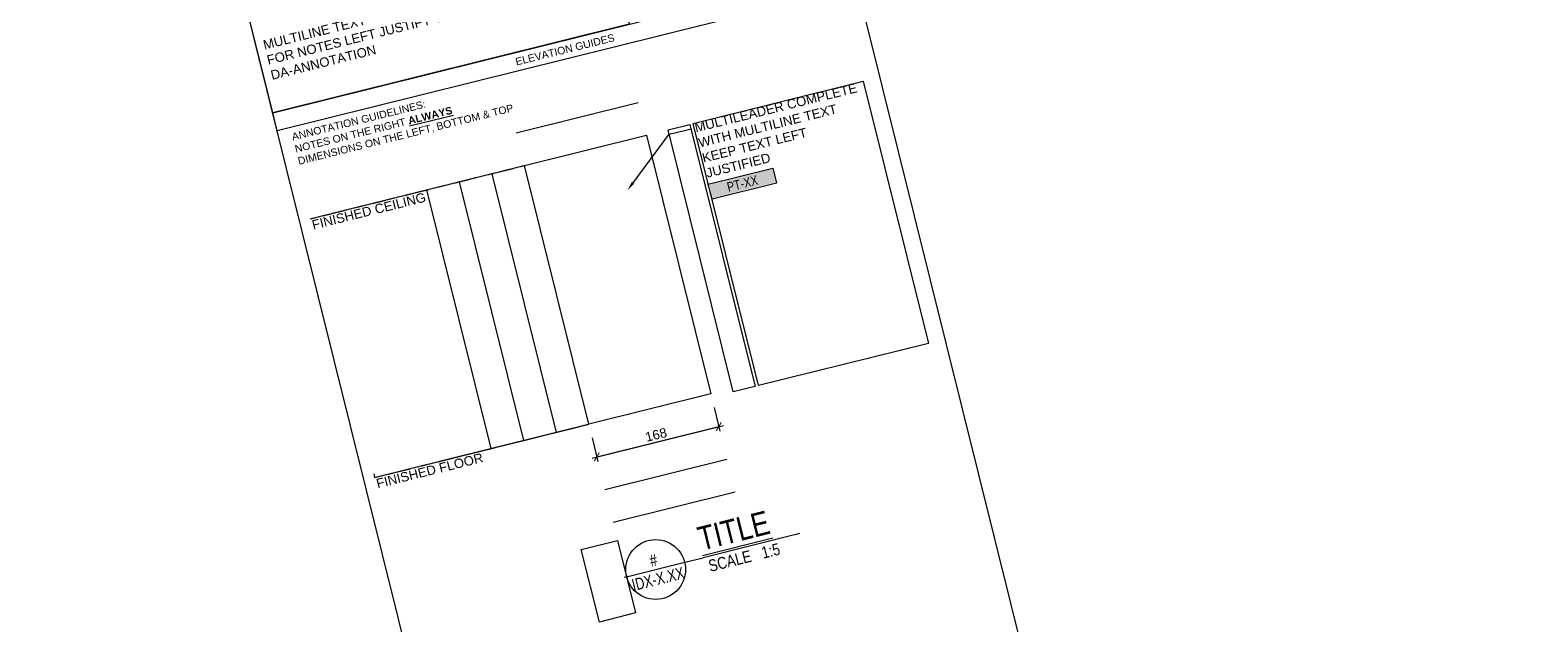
# Model space of a CAD drawing. Header units: inches. Extents: x 122939 to 389145, y 29603 to 574065.
# Drawn here: x 169289 to 171285, y 534665 to 535460 of the extents above; entities that cross this region are included whole.
import ezdxf
from ezdxf import colors
from ezdxf.entities.mleader import LeaderData, LeaderLine
from ezdxf.enums import TextEntityAlignment as Align
from ezdxf.math import Vec2, Vec3

# ---------------------------------------------------------------- set-up
doc = ezdxf.new("R2010")
doc.units = ezdxf.units.IN
doc.header["$MEASUREMENT"] = 0
doc.linetypes.add('HIDDEN', pattern=[0.375, 0.25, -0.125])
for name, color, linetype in [('DA-ANNO-DIMENSION', 1, 'Continuous'), ('DA-ANNOTATION', 2, 'Continuous'), ('DA-ELEV-1', 6, 'Continuous'), ('DA-TITLEBLOCK', 3, 'Continuous')]:
    doc.layers.add(name, color=color, linetype=linetype)
doc.styles.add('ARIAL', font='arial.ttf')
doc.styles.add('DA-dim', font='arial.ttf')
doc.styles.add('DA-NOTE', font='arial.ttf', dxfattribs={"height": 1})
doc.styles.add('DA-NOTE_0.80', font='arial.ttf', dxfattribs={"width": 0.8, "height": 1})
doc.styles.add('DA-notes', font='arial.ttf')
doc.dimstyles.new('DA-5', dxfattribs={"dimtxt": 12.5, "dimasz": 9.375, "dimexe": 6.25, "dimexo": 18.75, "dimgap": 3.125, "dimtad": 1, "dimtoh": 1, "dimdec": 0, "dimdsep": 46, "dimtxsty": 'DA-dim', "dimblk": 'ARCHTICK', "dimcen": 12.5, "dimdle": 6.25, "dimadec": 0, "dimazin": 0, "dimtfac": 1, "dimtdec": 0, "dimtix": 1, "dimtmove": 2, "dimatfit": 3, "dimfxl": 1, "dimarcsym": 0})

# ---------------------------------------------------------------- blocks, each defined once
blk = doc.blocks.new('*U465')
at = {"layer": 'DA-ANNOTATION', "linetype": 'HIDDEN', "ltscale": 0.5}
for p, q in [((-58.89, 71.25), (0, 71.25)), ((-58.89, 0), (0, 0))]:
    blk.add_line(p, q, dxfattribs=at)
at = {"layer": 'DA-ELEV-1'}
blk.add_lwpolyline([(0, 71.25), (33.62, 71.25), (33.62, 0), (0, 0)], close=True, dxfattribs=at)
at = {"layer": 'Defpoints', "ltscale": 15}
for p, q in [((-0.67, -42), (0.67, -42)), ((0, -41.38), (0, -42.62))]:
    blk.add_line(p, q, dxfattribs=at)
at = {"layer": 'Defpoints', "color": 251, "ltscale": 15, "true_color": 0x636466}
for points in [[(0, 80.25), (33.62, 80.25)], [(-27, 71.25), (-27, 0)], [(-18, 71.25), (-18, 0)], [(-9, 71.25), (-9, 0)], [(-58.89, 0), (-58.89, 0.97)], [(-39.97, 0), (0, 0)], [(0, -9), (33.62, -9)], [(0, -18), (33.62, -18)], [(0, -27), (33.62, -27)]]:
    blk.add_lwpolyline(points, dxfattribs=at)
at = {"layer": 'DA-ANNOTATION', "char_height": 2.5, "attachment_point": 1, "style": 'DA-NOTE'}
for s, width, insert in [('FINISHED CEILING', 2930.3507, (-58.89, 70.75)), ('\\pxql;FINISHED FLOOR', 2699.1556, (-58.89, -0.5))]:
    blk.add_mtext_dynamic_manual_height_columns(s, width=width, gutter_width=0, heights=[809.85], dxfattribs=dict(at, insert=insert))
blk = doc.blocks.new('*U452')
at = {"transparency": 16777216}
h = blk.add_hatch(color=254, dxfattribs=at)
h.dxf.hatch_style = 1
h.paths.add_polyline_path([(-0.3399, 0.1524), (0.3399, 0.1524), (0.3399, 0.0101), (-0.3399, 0.0101)])
blk.add_lwpolyline([(-0.35, 0.1625), (0.35, 0.1625), (0.35, 0), (-0.35, 0)], close=True, dxfattribs=at)
at = {"layer": 'DA-ANNOTATION', "transparency": 16777216, "style": 'DA-NOTE_0.80', "width": 0.8}
blk.add_attdef('FINISHTAG', text='', height=0.1, dxfattribs=at).set_placement((0, 0.08125), align=Align.MIDDLE_CENTER)
blk = doc.blocks.new('*U464')
at = {"layer": 'Defpoints', "color": 251, "true_color": 0x636466}
for points in [[(1200, -7221), (600, -7221), (600, 0), (1200, 0)], [(1293, 0), (5975, 0), (5975, -7221), (1293, -7221)]]:
    blk.add_lwpolyline(points, close=True, dxfattribs=at)
blk = doc.blocks.new('_ARCHTICK')
at = {"color": 0, "linetype": 'ByBlock', "const_width": 0.15}
blk.add_lwpolyline([(-0.5, -0.5), (0.5, 0.5)], dxfattribs=at)
blk = doc.blocks.new('*D489')
at = {"layer": 'DA-ANNO-DIMENSION', "color": 0, "lineweight": -2, "transparency": 16777216}
for p, q in [((170203.8, 534955), (170211.7, 534923.5)), ((170041, 534887.5), (170216.2, 534931.1)), ((170040.7, 534914.4), (170048.6, 534882.9))]:
    blk.add_line(p, q, dxfattribs=at)
at = {"layer": 'Defpoints', "color": 0, "transparency": 16777216}
for p in [(170199.3, 534973.2), (170036.2, 534932.6), (170210.2, 534929.6)]:
    blk.add_point(p, dxfattribs=at)
at = {"layer": 'DA-ANNO-DIMENSION', "color": 0, "lineweight": -2, "transparency": 16777216, "xscale": 9.375, "yscale": 9.375, "zscale": 9.375}
for p, rotation in [((170210.2, 534929.6), 13.97142328439375), ((170047, 534889), 193.9714232843937)]:
    blk.add_blockref('_ARCHTICK', p, dxfattribs=dict(at, rotation=rotation))
at = {"layer": 'DA-ANNO-DIMENSION', "color": 0, "transparency": 16777216, "insert": (170126.3, 534918.5), "char_height": 12.5, "attachment_point": 5, "rotation": 13.9714, "style": 'DA-dim'}
blk.add_mtext('168', dxfattribs=at)
blk = doc.blocks.new('*U475')
for p, q in [((0.394, -0.394), (1.024, -0.394)), ((1.024, -0.394), (1.224, -0.394)), ((2.274, -0.394), (1.224, -0.394))]:
    blk.add_line(p, q)
blk.add_circle((0.709, -0.394), 0.315)
at = {"layer": 'Defpoints', "color": 8}
blk.add_lwpolyline([(0, 0), (0.394, 0), (0.394, -0.787), (0, -0.787)], close=True, dxfattribs=at)
at = {"insert": (1.26, -0.433), "char_height": 0.125, "attachment_point": 1, "style": 'DA-NOTE_0.80'}
blk.add_mtext_dynamic_manual_height_columns('SCALE   1:5', width=2.32283, gutter_width=30, heights=[0], dxfattribs=at)
at = {"style": 'DA-NOTE_0.80', "width": 0.8}
blk.add_attdef('TITLE', text='', height=0.25, dxfattribs=at).set_placement((1.224, -0.394), align=Align.BOTTOM_LEFT)
blk.add_attdef('VIEWPORT', text='', height=0.125, dxfattribs=at).set_placement((0.709, -0.394), align=Align.BOTTOM_CENTER)
at = {"style": 'DA-NOTE_0.80', "width": 0.75}
blk.add_attdef('SHEET', text='', height=0.125, dxfattribs=at).set_placement((0.709, -0.433), align=Align.TOP_CENTER)

msp = doc.modelspace()

# ---------------------------------------------------------------- linework, layer by layer
at = {"color": 7, "elevation": 0}
for points in [[(169289.107, 536654.046), (170064.264, 536846.903), (171285.442, 531938.6), (170510.285, 531745.742)], [(169521.688, 535719.228), (169998.174, 535837.777), (170090.299, 535467.498), (169613.813, 535348.949)], [(169613.813, 535348.949), (170388.97, 535541.807), (170395.006, 535517.546), (169619.849, 535324.689)]]:
    msp.add_lwpolyline(points, close=True, dxfattribs=at)

# ---------------------------------------------------------------- block references
at = {"xscale": 5, "yscale": 5, "zscale": 5, "rotation": 13.97142328298568}
msp.add_blockref('*U465', (170036.182, 534932.64, 0), dxfattribs=at)
at = {"layer": 'DA-ANNOTATION', "xscale": 127, "yscale": 127, "zscale": 127, "rotation": 13.97142328298568}
msp.add_blockref('*U452', (170244.258, 535244.258, 0), dxfattribs=at).add_auto_attribs({'FINISHTAG': 'PT-XX'})
at = {"layer": 'DA-TITLEBLOCK', "xscale": 127, "yscale": 127, "zscale": 127, "rotation": 13.97142328298568}
msp.add_blockref('*U475', (170026.291, 534765.302, 0), dxfattribs=at).add_auto_attribs({'VIEWPORT': '#', 'SHEET': 'IDX-X.XX', 'TITLE': '%%uTITLE'})
at = {"layer": 'Defpoints', "xscale": 0.05000000000000001, "yscale": 0.05000000000000001, "zscale": 0.05000000000000001, "rotation": 13.97142328298568}
msp.add_blockref('*U464', (170113.278, 535318.937, 0), dxfattribs=at)

# ---------------------------------------------------------------- texts
at = {"color": 7, "insert": (170003.202, 535438.1, 0), "char_height": 10, "attachment_point": 2, "rotation": 13.971423, "style": 'ARIAL'}
msp.add_mtext_dynamic_manual_height_columns('ELEVATION GUIDES', width=244.74557, gutter_width=1, heights=[0], dxfattribs=at)
at = {"color": 7, "insert": (169638.308, 535321.38, 0), "char_height": 10, "width": 390.10119, "attachment_point": 1, "rotation": 13.971423, "style": 'ARIAL'}
msp.add_mtext('ANNOTATION GUIDELINES:\\PNOTES ON THE RIGHT {\\fArial|b1|i0|c0|p34;\\LALWAYS\\P}DIMENSIONS ON THE LEFT, BOTTOM & TOP', dxfattribs=at)
at = {"layer": 'DA-ANNOTATION', "insert": (169599.747, 535445.326, 0), "char_height": 12.5, "width": 502.38639, "attachment_point": 1, "rotation": 13.971423, "style": 'DA-NOTE'}
msp.add_mtext('MULTILINE TEXT\\PFOR NOTES LEFT JUSTIFY TEXT HEIGHT 12.5 LAYER DA-ANNOTATION', dxfattribs=at)

# ---------------------------------------------------------------- dimensions: what is measured, and where the dimension line sits
at = {"layer": 'DA-ANNO-DIMENSION'}
dim = msp.add_linear_dim(base=(170210.156, 534929.553, 0), p1=(170036.182, 534932.64, 0), p2=(170199.291, 534973.222, 0), angle=13.971423, dimstyle='DA-5', dxfattribs=at)
dim.commit()
dim.dimension.update_dxf_attribs({"geometry": '*D489', "text_midpoint": (170126.306, 534918.488, 0)})

# ---------------------------------------------------------------- leaders
at = {"layer": 'DA-ANNOTATION'}
ml = msp.add_multileader_mtext('Standard', dxfattribs=at)
ml.set_content('MULTILEADER COMPLETE WITH MULTILINE TEXT KEEP TEXT LEFT JUSTIFIED', color=256, style='DA-notes')
ml.set_leader_properties()
ml.build(insert=Vec2(0, 0))
ml.multileader.update_dxf_attribs({"dogleg_length": 295.449, "arrow_head_size": 12.5})
ctx = ml.context
ctx.base_point, ctx.char_height, ctx.arrow_head_size, ctx.landing_gap_size, ctx.plane_origin, ctx.plane_x_axis, ctx.plane_y_axis = Vec3(170173.012, 535327.356, 0), 12.5, 12.5, 5.25, Vec3(170148.411, 535257.424, 0), Vec3(0.97041627, 0.24143792), Vec3(-0.24143792, 0.97041627)
notes = []
notes.append((ctx, [(0, (1, 1, 0), (170164.285, 535325.185, 0), (0.97041627, 0.24143792), 8.993, [(0, [(170088.099, 535245.349, 0), (170143.9, 535320.113, 0)], 0, [])])]))
ctx.mtext.insert, ctx.mtext.text_direction, ctx.mtext.rotation, ctx.mtext.width, ctx.mtext.defined_height, ctx.mtext.flow_direction = Vec3(170176.572, 535334.792, 0), Vec3(0.97041627, 0.24143792), 0.24384734, 223.68249, 94.33, 5
for ctx, leaders in notes:
    for number, flags, end, landing, length, lines in leaders:
        leader = LeaderData()
        leader.index, (leader.has_last_leader_line, leader.has_dogleg_vector, leader.attachment_direction) = number, flags
        leader.last_leader_point, leader.dogleg_vector, leader.dogleg_length = Vec3(end), Vec3(landing), length
        for number, points, colour, breaks in lines:
            line = LeaderLine()
            line.index, line.vertices, line.color, line.breaks = number, Vec3.list(points), colors.encode_raw_color(colour), breaks
            leader.lines.append(line)
        ctx.leaders.append(leader)

doc.saveas('drawing.dxf')
